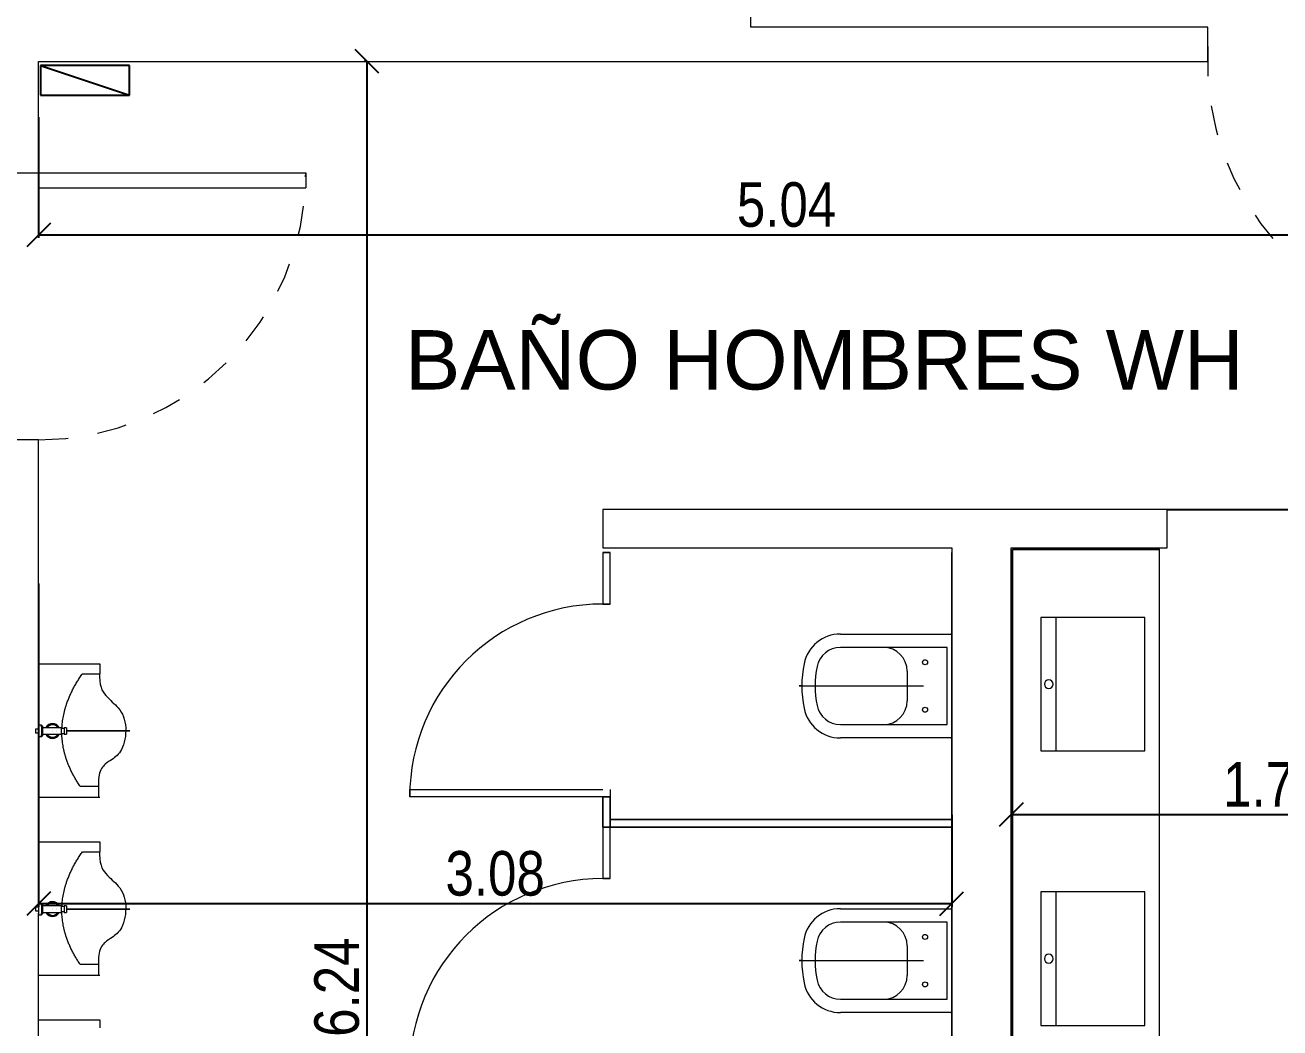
# Model space of a CAD drawing. Header units: millimetres. Extents: x 38 to 139, y 58 to 123.
# Drawn here: x 44.178 to 48.403, y 96.903 to 100.282 of the extents above; entities that cross this region are included whole.
import ezdxf

# ---------------------------------------------------------------- set-up
doc = ezdxf.new("R2010")
doc.units = ezdxf.units.MM
doc.linetypes.add('Dash 1_16_', pattern=[0.003174, 0.001587, -0.001587])
for name, color, linetype, lineweight in [('A-DOORSYM', 7, 'Continuous', 9), ('A-FLORCAM', 7, 'Continuous', 9), ('A-WALL', 7, 'Continuous', 9), ('DIMENSION', 1, 'Continuous', 25), ('P-SANRFIM', 7, 'Continuous', 9)]:
    doc.layers.add(name, color=color, linetype=linetype, lineweight=lineweight)
for name, color, linetype in [('estructura', 7, 'Continuous'), ('Plano Generales interior', 7, 'Continuous'), ('Sectores', 3, 'Continuous')]:
    doc.layers.add(name, color=color, linetype=linetype)
doc.styles.add('ARIALNARROW', font='ARIALN.TTF')
doc.styles.add('MtXpl_Arial_Unicode_', font='ARIALUNI.ttf')
doc.dimstyles.new('C', dxfattribs={"dimscale": 1.5, "dimtxt": 0.15, "dimasz": 0.08, "dimexe": 0.01, "dimexo": 0, "dimgap": 0.025, "dimtad": 1, "dimzin": 0, "dimdsep": 46, "dimtxsty": 'ARIALNARROW', "dimblk": 'OBLIQUE', "dimcen": 0, "dimclrd": 256, "dimclre": 256, "dimclrt": 256, "dimadec": 0, "dimazin": 0, "dimtfac": 1.666667, "dimtofl": 0, "dimtmove": 0, "dimatfit": 0, "dimldrblk": 'OBLIQUE', "dimfxl": 0.1, "dimtolj": 1, "dimtzin": 0, "dimarcsym": 0})

# ---------------------------------------------------------------- blocks, each defined once
blk = doc.blocks.new('_Oblique')
at = {"layer": 'estructura', "color": 0, "lineweight": -2}
blk.add_line((-0.5, -0.5), (0.5, 0.5), dxfattribs=at)
blk = doc.blocks.new('*D15')
at = {"layer": 'Defpoints', "color": 0}
for p in [(47.498232, 97.621452), (47.498232, 97.621452), (49.260737, 97.621452)]:
    blk.add_point(p, dxfattribs=at)
at = {"layer": 'DIMENSION', "lineweight": -2}
for p, q in [((47.498232, 97.621452), (47.498232, 97.611452)), ((49.260737, 97.621452), (47.498232, 97.621452)), ((49.260737, 97.621452), (49.260737, 97.611452))]:
    blk.add_line(p, q, dxfattribs=at)
at = {"layer": 'DIMENSION', "lineweight": -2, "xscale": 0.08, "yscale": 0.08, "zscale": 0.08, "rotation": 180}
blk.add_blockref('_Oblique', (47.498232, 97.621452), dxfattribs=at)
at = {"layer": 'DIMENSION', "lineweight": -2, "xscale": 0.08, "yscale": 0.08, "zscale": 0.08}
blk.add_blockref('_Oblique', (49.260737, 97.621452), dxfattribs=at)
at = {"layer": 'DIMENSION', "insert": (48.379484, 97.723029), "char_height": 0.15, "attachment_point": 5, "style": 'ARIALNARROW'}
blk.add_mtext('\\A1;1.76', dxfattribs=at)
blk = doc.blocks.new('*D16')
at = {"layer": 'Defpoints', "color": 0}
for p in [(44.223232, 98.400944), (47.298232, 97.621452), (44.223232, 97.321452)]:
    blk.add_point(p, dxfattribs=at)
at = {"layer": 'DIMENSION', "lineweight": -2}
for p, q in [((44.223232, 98.400944), (44.223232, 97.311452)), ((47.298232, 97.621452), (47.298232, 97.311452)), ((47.298232, 97.321452), (44.223232, 97.321452))]:
    blk.add_line(p, q, dxfattribs=at)
at = {"layer": 'DIMENSION', "lineweight": -2, "xscale": 0.08, "yscale": 0.08, "zscale": 0.08, "rotation": 180}
blk.add_blockref('_Oblique', (44.223232, 97.321452), dxfattribs=at)
at = {"layer": 'DIMENSION', "lineweight": -2, "xscale": 0.08, "yscale": 0.08, "zscale": 0.08}
blk.add_blockref('_Oblique', (47.298232, 97.321452), dxfattribs=at)
at = {"layer": 'DIMENSION', "insert": (45.760732, 97.423029), "char_height": 0.15, "attachment_point": 5, "style": 'ARIALNARROW'}
blk.add_mtext('\\A1;3.08', dxfattribs=at)
blk = doc.blocks.new('*D20')
at = {"layer": 'Defpoints', "color": 0}
for p in [(45.329364, 100.159709), (45.329364, 100.159709), (45.329364, 93.921209)]:
    blk.add_point(p, dxfattribs=at)
at = {"layer": 'DIMENSION', "lineweight": -2}
for p, q in [((45.329364, 100.159709), (45.319364, 100.159709)), ((45.329364, 93.921209), (45.329364, 100.159709)), ((45.329364, 93.921209), (45.319364, 93.921209))]:
    blk.add_line(p, q, dxfattribs=at)
at = {"layer": 'DIMENSION', "lineweight": -2, "xscale": 0.08, "yscale": 0.08, "zscale": 0.08}
for p, rotation in [((45.329364, 100.159709), 90), ((45.329364, 93.921209), 270)]:
    blk.add_blockref('_Oblique', p, dxfattribs=dict(at, rotation=rotation))
at = {"layer": 'DIMENSION', "insert": (45.227788, 97.040459), "char_height": 0.15, "attachment_point": 5, "rotation": 90, "style": 'ARIALNARROW'}
blk.add_mtext('\\A1;6.24', dxfattribs=at)
blk = doc.blocks.new('*D21')
at = {"layer": 'Defpoints', "color": 0}
for p in [(48.023232, 98.650309), (48.629484, 93.926209), (48.929484, 93.926209)]:
    blk.add_point(p, dxfattribs=at)
at = {"layer": 'DIMENSION', "lineweight": -2}
for p, q in [((48.023232, 98.650309), (48.939484, 98.650309)), ((48.929484, 98.650309), (48.929484, 93.926209)), ((48.629484, 93.926209), (48.939484, 93.926209))]:
    blk.add_line(p, q, dxfattribs=at)
at = {"layer": 'DIMENSION', "lineweight": -2, "xscale": 0.08, "yscale": 0.08, "zscale": 0.08}
for p, rotation in [((48.929484, 98.650309), 90), ((48.929484, 93.926209), 270)]:
    blk.add_blockref('_Oblique', p, dxfattribs=dict(at, rotation=rotation))
at = {"layer": 'DIMENSION', "insert": (48.829184, 96.288259), "char_height": 0.15, "attachment_point": 5, "rotation": 90, "style": 'ARIALNARROW'}
blk.add_mtext('\\A1;4.72', dxfattribs=at)
blk = doc.blocks.new('*D22')
at = {"layer": 'Defpoints', "color": 0}
for p in [(44.223232, 99.972209), (49.260737, 99.875025), (49.260737, 99.575025)]:
    blk.add_point(p, dxfattribs=at)
at = {"layer": 'DIMENSION', "lineweight": -2}
for p, q in [((44.223232, 99.972209), (44.223232, 99.565025)), ((49.260737, 99.875025), (49.260737, 99.565025)), ((44.223232, 99.575025), (49.260737, 99.575025))]:
    blk.add_line(p, q, dxfattribs=at)
at = {"layer": 'DIMENSION', "lineweight": -2, "xscale": 0.08, "yscale": 0.08, "zscale": 0.08, "rotation": 180}
blk.add_blockref('_Oblique', (44.223232, 99.575025), dxfattribs=at)
at = {"layer": 'DIMENSION', "lineweight": -2, "xscale": 0.08, "yscale": 0.08, "zscale": 0.08}
blk.add_blockref('_Oblique', (49.260737, 99.575025), dxfattribs=at)
at = {"layer": 'DIMENSION', "insert": (46.741984, 99.676602), "char_height": 0.15, "attachment_point": 5, "style": 'ARIALNARROW'}
blk.add_mtext('\\A1;5.04', dxfattribs=at)

msp = doc.modelspace()

# ---------------------------------------------------------------- linework, layer by layer
at = {"layer": 'A-DOORSYM', "color": 252}
for p, q in [((44.223232, 99.784709), (45.123232, 99.784709)), ((44.223232, 99.784709), (44.223232, 99.733709)), ((45.123232, 99.784709), (45.123232, 99.733709)), ((44.223232, 99.733709), (45.123232, 99.733709))]:
    msp.add_line(p, q, dxfattribs=at)
at = {"layer": 'A-DOORSYM', "color": 252, "linetype": 'Dash 1_16_'}
for centre, radius, start, end in [((49.080732, 100.159709), 0.921358, 176.889159, 266.889159), ((44.223232, 99.784709), 0.9, 270, 0)]:
    msp.add_arc(centre, radius, start, end, dxfattribs=at)
at = {"layer": 'A-FLORCAM', "color": 252}
for p, q in [((46.122832, 98.505309), (46.148232, 98.505309)), ((46.122832, 98.505309), (46.122832, 98.331509)), ((46.148232, 98.331509), (46.148232, 98.505309)), ((47.298232, 97.605309), (47.298232, 98.505309)), ((47.503232, 98.515309), (47.503232, 93.921209)), ((47.998232, 98.515309), (47.503232, 98.515309)), ((47.503232, 93.921209), (47.503232, 98.515309)), ((47.503232, 98.515309), (47.998232, 98.515309)), ((47.998232, 93.921209), (47.998232, 98.520309)), ((47.998232, 98.515309), (47.998232, 98.520309)), ((46.122832, 98.331509), (46.148232, 98.331509)), ((47.948232, 98.286448), (47.598232, 98.286448)), ((47.598232, 98.286448), (47.598232, 97.836448)), ((47.648232, 98.286448), (47.648232, 97.836448)), ((47.948232, 97.836448), (47.948232, 98.286448)), ((47.598232, 97.836448), (47.948232, 97.836448)), ((45.472832, 97.706909), (46.122832, 97.706909)), ((45.472832, 97.681509), (45.472832, 97.706909)), ((46.148232, 97.706909), (46.148232, 97.681509)), ((46.122832, 97.681509), (45.472832, 97.681509)), ((46.122832, 97.681509), (46.148232, 97.681509)), ((46.122832, 97.579909), (46.122832, 97.681509)), ((46.148232, 97.681509), (46.148232, 97.605309)), ((47.298232, 97.579909), (46.122832, 97.579909)), ((46.122832, 97.579909), (46.148232, 97.579909)), ((46.122832, 97.579909), (46.122832, 97.406109)), ((46.148232, 97.605309), (47.298232, 97.605309)), ((46.148232, 97.406109), (46.148232, 97.579909)), ((47.298232, 97.605309), (47.298232, 97.579909)), ((47.298232, 97.579909), (47.298232, 97.605309)), ((47.298232, 96.679909), (47.298232, 97.579909)), ((46.122832, 97.406109), (46.148232, 97.406109)), ((47.948232, 97.361529), (47.598232, 97.361529)), ((47.598232, 97.361529), (47.598232, 96.911529)), ((47.648232, 97.361529), (47.648232, 96.911529)), ((47.948232, 96.911529), (47.948232, 97.361529)), ((47.598232, 96.911529), (47.948232, 96.911529))]:
    msp.add_line(p, q, dxfattribs=at)
at = {"layer": 'A-FLORCAM', "color": 252, "lineweight": 18}
for p, q in [((46.122832, 98.505309), (46.122832, 98.331509)), ((46.148232, 98.505309), (46.122832, 98.505309)), ((46.148232, 98.331509), (46.148232, 98.505309)), ((46.148232, 98.331509), (46.122832, 98.331509)), ((46.122832, 98.331509), (46.148232, 98.331509)), ((46.122832, 97.681509), (46.148232, 97.681509)), ((46.122832, 97.681509), (46.122832, 97.579909)), ((46.148232, 97.681509), (46.122832, 97.681509)), ((46.148232, 97.579909), (46.148232, 97.681509)), ((46.122832, 97.579909), (46.148232, 97.579909)), ((46.122832, 97.579909), (46.122832, 97.406109)), ((46.148232, 97.579909), (46.122832, 97.579909)), ((46.148232, 97.605309), (46.148232, 97.579909)), ((47.298232, 97.605309), (46.148232, 97.605309)), ((46.148232, 97.579909), (47.298232, 97.579909)), ((46.148232, 97.406109), (46.148232, 97.579909)), ((47.298232, 97.579909), (47.298232, 97.605309)), ((46.148232, 97.406109), (46.122832, 97.406109)), ((46.122832, 97.406109), (46.148232, 97.406109))]:
    msp.add_line(p, q, dxfattribs=at)
at = {"layer": 'A-FLORCAM', "color": 252}
for centre, radius, start, end in [((46.122832, 97.681509), 0.65, 90, 180), ((47.625107, 98.061448), 0.015, 90, 270), ((47.625107, 98.061448), 0.015, 270, 90), ((46.122832, 96.756109), 0.65, 90, 180), ((47.625107, 97.136529), 0.015, 90, 270), ((47.625107, 97.136529), 0.015, 270, 90)]:
    msp.add_arc(centre, radius, start, end, dxfattribs=at)
at = {"layer": 'A-WALL', "color": 252, "lineweight": 18}
for p, q in [((46.621294, 100.274709), (46.621294, 100.439709)), ((48.160732, 100.274709), (46.621294, 100.274709)), ((48.160732, 100.159709), (48.160732, 100.274709)), ((44.223232, 99.784709), (44.223232, 100.159709)), ((44.223232, 100.159709), (48.160732, 100.159709)), ((44.093232, 99.784709), (44.223232, 99.784709)), ((44.223232, 98.884709), (44.093232, 98.884709)), ((44.223232, 97.91718), (44.223232, 98.884709)), ((48.023232, 98.650309), (46.122832, 98.650309)), ((46.122832, 98.650309), (46.122832, 98.520309)), ((48.023232, 98.520309), (48.023232, 98.650309)), ((46.122832, 98.520309), (47.298232, 98.520309)), ((47.298232, 98.520309), (47.298232, 97.605309)), ((47.498232, 98.520309), (48.023232, 98.520309)), ((47.498232, 93.921209), (47.498232, 98.520309)), ((44.223232, 97.887021), (44.223232, 97.890239)), ((44.223232, 97.31718), (44.223232, 97.884659)), ((47.298232, 97.579909), (47.298232, 96.679909)), ((44.223232, 97.287021), (44.223232, 97.290239)), ((44.223232, 96.71718), (44.223232, 97.284659))]:
    msp.add_line(p, q, dxfattribs=at)
at = {"layer": 'P-SANRFIM', "color": 252}
for p, q in [((46.923242, 98.230309), (47.113232, 98.230309)), ((47.113232, 98.230309), (47.295232, 98.230309)), ((47.281232, 98.185309), (46.923242, 98.185309)), ((47.283232, 97.927309), (47.283232, 98.183309)), ((44.223232, 98.12996), (44.429628, 98.12996)), ((44.429628, 98.12996), (44.429628, 98.103209)), ((44.370679, 98.096758), (44.429628, 98.096758)), ((47.148232, 98.105309), (47.148232, 98.005309)), ((46.783892, 98.055309), (46.784726, 98.055309)), ((46.783892, 98.055309), (46.784726, 98.055309)), ((46.784727, 98.055309), (46.783893, 98.055309)), ((46.783893, 98.055309), (46.784727, 98.055309)), ((46.784726, 98.055309), (46.785745, 98.055309)), ((46.784726, 98.055309), (46.785745, 98.055309)), ((46.785745, 98.055309), (46.784727, 98.055309)), ((46.784727, 98.055309), (46.785745, 98.055309)), ((46.785745, 98.055309), (46.786947, 98.055309)), ((46.785745, 98.055309), (46.786947, 98.055309)), ((46.786948, 98.055309), (46.785745, 98.055309)), ((46.785745, 98.055309), (46.786948, 98.055309)), ((46.786361, 98.055309), (46.787444, 98.055309)), ((46.786983, 98.055309), (46.786361, 98.055309)), ((46.786947, 98.055309), (46.788333, 98.055309)), ((46.786947, 98.055309), (46.788333, 98.055309)), ((46.788334, 98.055309), (46.786948, 98.055309)), ((46.786948, 98.055309), (46.788334, 98.055309)), ((46.787996, 98.055309), (46.786983, 98.055309)), ((46.787444, 98.055309), (46.788237, 98.055309)), ((46.789606, 98.055309), (46.787996, 98.055309)), ((46.788237, 98.055309), (46.790627, 98.055309)), ((46.788333, 98.055309), (46.789903, 98.055309)), ((46.788333, 98.055309), (46.789903, 98.055309)), ((46.789903, 98.055309), (46.788334, 98.055309)), ((46.788334, 98.055309), (46.789903, 98.055309)), ((46.789903, 98.055309), (46.792151, 98.055309)), ((46.789903, 98.055309), (46.792151, 98.055309)), ((46.792152, 98.055309), (46.789903, 98.055309)), ((46.789903, 98.055309), (46.792152, 98.055309)), ((46.790627, 98.055309), (46.793576, 98.055309)), ((46.791937, 98.055309), (46.791098, 98.055309)), ((46.79296, 98.055309), (46.791937, 98.055309)), ((46.792151, 98.055309), (46.795091, 98.055309)), ((46.794169, 98.055309), (46.79296, 98.055309)), ((46.795091, 98.055309), (46.798705, 98.055309)), ((46.798705, 98.055309), (46.802976, 98.055309)), ((46.802976, 98.055309), (46.807887, 98.055309)), ((46.807887, 98.055309), (46.81342, 98.055309)), ((46.81342, 98.055309), (46.81953, 98.055309)), ((46.81953, 98.055309), (46.826161, 98.055309)), ((46.826161, 98.055309), (46.833282, 98.055309)), ((46.833282, 98.055309), (46.84086, 98.055309)), ((46.84086, 98.055309), (46.848863, 98.055309)), ((46.848863, 98.055309), (46.857258, 98.055309)), ((46.857258, 98.055309), (46.865975, 98.055309)), ((46.865975, 98.055309), (46.874937, 98.055309)), ((46.874937, 98.055309), (46.884102, 98.055309)), ((46.874937, 98.055309), (46.884102, 98.055309)), ((46.884102, 98.055309), (46.893431, 98.055309)), ((46.893431, 98.055309), (46.902883, 98.055309)), ((46.902883, 98.055309), (46.912418, 98.055309)), ((46.912418, 98.055309), (47.102408, 98.055309)), ((47.102408, 98.055309), (47.172407, 98.055309)), ((47.172407, 98.055309), (47.175205, 98.055309)), ((47.175205, 98.055309), (47.177971, 98.055309)), ((47.177971, 98.055309), (47.18069, 98.055309)), ((47.18069, 98.055309), (47.183346, 98.055309)), ((47.183346, 98.055309), (47.185924, 98.055309)), ((47.185924, 98.055309), (47.188408, 98.055309)), ((47.188408, 98.055309), (47.190769, 98.055309)), ((47.190769, 98.055309), (47.192982, 98.055309)), ((47.192982, 98.055309), (47.195035, 98.055309)), ((47.195035, 98.055309), (47.196916, 98.055309)), ((47.196916, 98.055309), (47.198615, 98.055309)), ((47.198615, 98.055309), (47.20012, 98.055309)), ((47.20012, 98.055309), (47.201406, 98.055309)), ((47.201406, 98.055309), (47.202469, 98.055309)), ((47.202469, 98.055309), (47.203305, 98.055309)), ((44.223232, 97.910059), (44.213232, 97.910059)), ((44.213232, 97.910059), (44.213232, 97.906884)), ((44.233232, 97.922759), (44.223232, 97.922759)), ((44.223232, 97.922759), (44.223232, 97.884659)), ((44.223232, 97.91718), (44.223232, 97.922759)), ((44.235827, 97.920164), (44.233232, 97.922759)), ((44.233232, 97.922759), (44.233232, 97.884659)), ((44.233232, 97.91718), (44.233232, 97.922759)), ((44.235827, 97.920164), (44.235827, 97.887255)), ((44.235827, 97.915344), (44.235827, 97.920164)), ((44.299362, 97.914881), (44.235827, 97.914881)), ((44.235827, 97.914881), (44.235827, 97.892538)), ((44.299362, 97.914881), (44.299362, 97.892538)), ((44.309362, 97.912368), (44.299362, 97.912368)), ((44.317232, 97.914881), (44.309362, 97.914881)), ((44.309362, 97.914881), (44.309362, 97.892538)), ((44.317232, 97.914881), (44.317232, 97.892538)), ((46.923242, 97.925309), (47.281232, 97.925309)), ((44.213232, 97.906884), (44.213232, 97.900534)), ((44.213232, 97.900534), (44.213232, 97.897359)), ((44.213232, 97.897359), (44.223232, 97.897359)), ((44.223232, 97.885703), (44.223232, 97.890239)), ((44.223232, 97.884659), (44.233232, 97.884659)), ((44.233232, 97.903709), (44.235827, 97.903709)), ((44.233232, 97.884659), (44.233232, 97.890239)), ((44.233232, 97.884659), (44.235827, 97.887255)), ((44.235827, 97.892538), (44.299362, 97.892538)), ((44.235827, 97.887255), (44.235827, 97.892074)), ((44.270073, 97.900534), (44.270083, 97.900534)), ((44.2701, 97.906884), (44.270077, 97.906884)), ((44.270083, 97.900534), (44.270114, 97.900534)), ((44.270144, 97.906884), (44.2701, 97.906884)), ((44.283032, 97.900534), (44.282982, 97.900534)), ((44.283003, 97.906884), (44.283046, 97.906884)), ((44.283063, 97.900534), (44.283032, 97.900534)), ((44.283046, 97.906884), (44.283069, 97.906884)), ((44.283073, 97.900534), (44.283063, 97.900534)), ((44.283268, 97.90054), (44.283142, 97.900535)), ((44.2832, 97.906882), (44.283327, 97.906874)), ((44.299362, 97.895051), (44.309362, 97.895051)), ((44.309362, 97.892538), (44.317232, 97.892538)), ((44.317232, 97.903709), (44.327685, 97.903709)), ((44.317232, 97.903709), (44.365287, 97.903709)), ((44.365287, 97.903709), (44.425914, 97.903709)), ((44.425914, 97.903709), (44.520914, 97.903709)), ((44.520914, 97.903709), (44.530604, 97.903709)), ((47.113232, 97.880309), (46.923242, 97.880309)), ((47.295232, 97.880309), (47.113232, 97.880309)), ((44.423708, 97.716409), (44.363708, 97.716409)), ((44.223232, 97.52996), (44.429628, 97.52996)), ((44.429628, 97.52996), (44.429628, 97.503209)), ((44.370679, 97.496758), (44.429628, 97.496758)), ((44.233232, 97.322759), (44.223232, 97.322759)), ((44.223232, 97.322759), (44.223232, 97.284659)), ((44.223232, 97.31718), (44.223232, 97.322759)), ((44.235827, 97.320164), (44.233232, 97.322759)), ((44.233232, 97.322759), (44.233232, 97.284659)), ((44.233232, 97.31718), (44.233232, 97.322759)), ((44.235827, 97.320164), (44.235827, 97.287255)), ((44.235827, 97.315344), (44.235827, 97.320164)), ((44.223232, 97.310059), (44.213232, 97.310059)), ((44.213232, 97.310059), (44.213232, 97.306884)), ((44.213232, 97.306884), (44.213232, 97.300534)), ((44.213232, 97.300534), (44.213232, 97.297359)), ((44.213232, 97.297359), (44.223232, 97.297359)), ((44.223232, 97.285703), (44.223232, 97.290239)), ((44.223232, 97.284659), (44.233232, 97.284659)), ((44.233232, 97.303709), (44.235827, 97.303709)), ((44.233232, 97.284659), (44.233232, 97.290239)), ((44.233232, 97.284659), (44.235827, 97.287255)), ((44.299362, 97.314881), (44.235827, 97.314881)), ((44.235827, 97.314881), (44.235827, 97.292538)), ((44.235827, 97.292538), (44.299362, 97.292538)), ((44.235827, 97.287255), (44.235827, 97.292074)), ((44.270073, 97.300534), (44.270083, 97.300534)), ((44.2701, 97.306884), (44.270077, 97.306884)), ((44.270083, 97.300534), (44.270114, 97.300534)), ((44.270144, 97.306884), (44.2701, 97.306884)), ((44.283032, 97.300534), (44.282982, 97.300534)), ((44.283003, 97.306884), (44.283046, 97.306884)), ((44.283063, 97.300534), (44.283032, 97.300534)), ((44.283046, 97.306884), (44.283069, 97.306884)), ((44.283073, 97.300534), (44.283063, 97.300534)), ((44.283268, 97.30054), (44.283142, 97.300535)), ((44.2832, 97.306882), (44.283327, 97.306874)), ((44.299362, 97.314881), (44.299362, 97.292538)), ((44.309362, 97.312368), (44.299362, 97.312368)), ((44.299362, 97.295051), (44.309362, 97.295051)), ((44.317232, 97.314881), (44.309362, 97.314881)), ((44.309362, 97.314881), (44.309362, 97.292538)), ((44.309362, 97.292538), (44.317232, 97.292538)), ((44.317232, 97.314881), (44.317232, 97.292538)), ((44.317232, 97.303709), (44.327685, 97.303709)), ((44.317232, 97.303709), (44.365287, 97.303709)), ((44.365287, 97.303709), (44.425914, 97.303709)), ((44.425914, 97.303709), (44.520914, 97.303709)), ((44.520914, 97.303709), (44.530604, 97.303709)), ((46.923242, 97.304909), (47.113232, 97.304909)), ((47.113232, 97.304909), (47.295232, 97.304909)), ((47.281232, 97.259909), (46.923242, 97.259909)), ((47.283232, 97.001909), (47.283232, 97.257909)), ((47.148232, 97.179909), (47.148232, 97.079909)), ((44.423708, 97.116409), (44.363708, 97.116409)), ((46.783892, 97.129909), (46.784726, 97.129909)), ((46.783892, 97.129909), (46.784726, 97.129909)), ((46.784727, 97.129909), (46.783893, 97.129909)), ((46.783893, 97.129909), (46.784727, 97.129909)), ((46.784726, 97.129909), (46.785745, 97.129909)), ((46.784726, 97.129909), (46.785745, 97.129909)), ((46.785745, 97.129909), (46.784727, 97.129909)), ((46.784727, 97.129909), (46.785745, 97.129909)), ((46.785745, 97.129909), (46.786947, 97.129909)), ((46.785745, 97.129909), (46.786947, 97.129909)), ((46.786948, 97.129909), (46.785745, 97.129909)), ((46.785745, 97.129909), (46.786948, 97.129909)), ((46.786361, 97.129909), (46.787444, 97.129909)), ((46.786983, 97.129909), (46.786361, 97.129909)), ((46.786947, 97.129909), (46.788333, 97.129909)), ((46.786947, 97.129909), (46.788333, 97.129909)), ((46.788334, 97.129909), (46.786948, 97.129909)), ((46.786948, 97.129909), (46.788334, 97.129909)), ((46.787996, 97.129909), (46.786983, 97.129909)), ((46.787444, 97.129909), (46.788237, 97.129909)), ((46.789606, 97.129909), (46.787996, 97.129909)), ((46.788237, 97.129909), (46.790627, 97.129909)), ((46.788333, 97.129909), (46.789903, 97.129909)), ((46.788333, 97.129909), (46.789903, 97.129909)), ((46.789903, 97.129909), (46.788334, 97.129909)), ((46.788334, 97.129909), (46.789903, 97.129909)), ((46.789903, 97.129909), (46.792151, 97.129909)), ((46.789903, 97.129909), (46.792151, 97.129909)), ((46.792152, 97.129909), (46.789903, 97.129909)), ((46.789903, 97.129909), (46.792152, 97.129909)), ((46.790627, 97.129909), (46.793576, 97.129909)), ((46.791937, 97.129909), (46.791098, 97.129909)), ((46.79296, 97.129909), (46.791937, 97.129909)), ((46.792151, 97.129909), (46.795091, 97.129909)), ((46.794169, 97.129909), (46.79296, 97.129909)), ((46.795091, 97.129909), (46.798705, 97.129909)), ((46.798705, 97.129909), (46.802976, 97.129909)), ((46.802976, 97.129909), (46.807887, 97.129909)), ((46.807887, 97.129909), (46.81342, 97.129909)), ((46.81342, 97.129909), (46.81953, 97.129909)), ((46.81953, 97.129909), (46.826161, 97.129909)), ((46.826161, 97.129909), (46.833282, 97.129909)), ((46.833282, 97.129909), (46.84086, 97.129909)), ((46.84086, 97.129909), (46.848863, 97.129909)), ((46.848863, 97.129909), (46.857258, 97.129909)), ((46.857258, 97.129909), (46.865975, 97.129909)), ((46.865975, 97.129909), (46.874937, 97.129909)), ((46.874937, 97.129909), (46.884102, 97.129909)), ((46.874937, 97.129909), (46.884102, 97.129909)), ((46.884102, 97.129909), (46.893431, 97.129909)), ((46.893431, 97.129909), (46.902883, 97.129909)), ((46.902883, 97.129909), (46.912418, 97.129909)), ((46.912418, 97.129909), (47.102408, 97.129909)), ((47.102408, 97.129909), (47.172407, 97.129909)), ((47.172407, 97.129909), (47.175205, 97.129909)), ((47.175205, 97.129909), (47.177971, 97.129909)), ((47.177971, 97.129909), (47.18069, 97.129909)), ((47.18069, 97.129909), (47.183346, 97.129909)), ((47.183346, 97.129909), (47.185924, 97.129909)), ((47.185924, 97.129909), (47.188408, 97.129909)), ((47.188408, 97.129909), (47.190769, 97.129909)), ((47.190769, 97.129909), (47.192982, 97.129909)), ((47.192982, 97.129909), (47.195035, 97.129909)), ((47.195035, 97.129909), (47.196916, 97.129909)), ((47.196916, 97.129909), (47.198615, 97.129909)), ((47.198615, 97.129909), (47.20012, 97.129909)), ((47.20012, 97.129909), (47.201406, 97.129909)), ((47.201406, 97.129909), (47.202469, 97.129909)), ((47.202469, 97.129909), (47.203305, 97.129909)), ((46.923242, 96.999909), (47.281232, 96.999909)), ((47.113232, 96.954909), (46.923242, 96.954909)), ((47.295232, 96.954909), (47.113232, 96.954909)), ((44.223232, 96.92996), (44.429628, 96.92996)), ((44.429628, 96.92996), (44.429628, 96.903209))]:
    msp.add_line(p, q, dxfattribs=at)
for centre in [(47.208232, 98.135309), (47.208232, 97.975309), (47.208232, 97.209909), (47.208232, 97.049909)]:
    msp.add_circle(centre, 0.0085, dxfattribs=at)
for centre, radius, start, end in [((46.923242, 98.105309), 0.125, 90, 168.555847), ((47.295232, 98.227309), 0.003, 0, 90), ((46.923242, 98.105309), 0.08, 90, 168.555847), ((47.068232, 98.105309), 0.08, 0, 90), ((47.281232, 98.183309), 0.002, 0, 90), ((47.170232, 98.055309), 0.377, 168.555847, 191.444153), ((47.170232, 98.055309), 0.332, 168.555847, 191.444153), ((47.170232, 98.055309), 0.377, 178.724663, 181.275337), ((47.068232, 98.005309), 0.08, 270, 0), ((46.923242, 98.005309), 0.125, 191.444153, 270), ((46.923242, 98.005309), 0.08, 191.444153, 270), ((44.270232, 97.903709), 0.025, 27.368884, 152.631116), ((44.270232, 97.903709), 0.022489, 36, 144), ((44.270232, 97.903709), 0.021191, 36, 144), ((47.281232, 97.927309), 0.002, 270, 0), ((44.270232, 97.903709), 0.025, 207.368884, 332.631116), ((44.270232, 97.903709), 0.022489, 216, 324), ((44.270232, 97.903709), 0.021191, 216, 324), ((47.295232, 97.883309), 0.003, 270, 0), ((44.270232, 97.303709), 0.025, 27.368884, 152.631116), ((44.270232, 97.303709), 0.022489, 36, 144), ((44.270232, 97.303709), 0.021191, 36, 144), ((44.270232, 97.303709), 0.025, 207.368884, 332.631116), ((44.270232, 97.303709), 0.022489, 216, 324), ((44.270232, 97.303709), 0.021191, 216, 324), ((46.923242, 97.179909), 0.125, 90, 168.555847), ((47.295232, 97.301909), 0.003, 0, 90), ((46.923242, 97.179909), 0.08, 90, 168.555847), ((47.068232, 97.179909), 0.08, 0, 90), ((47.281232, 97.257909), 0.002, 0, 90), ((47.170232, 97.129909), 0.377, 168.555847, 191.444153), ((47.170232, 97.129909), 0.332, 168.555847, 191.444153), ((47.170232, 97.129909), 0.377, 178.724663, 181.275337), ((46.923242, 97.079909), 0.08, 191.444153, 270), ((47.068232, 97.079909), 0.08, 270, 0), ((46.923242, 97.079909), 0.125, 191.444153, 270), ((47.281232, 97.001909), 0.002, 270, 0), ((47.295232, 96.957909), 0.003, 270, 0)]:
    msp.add_arc(centre, radius, start, end, dxfattribs=at)
for points, degree in [([(44.301828, 97.912343), (44.305892, 98.003885), (44.370679, 98.096758)], 2), ([(44.237311, 97.903709), (44.236373, 97.903709), (44.235429, 97.903709), (44.234479, 97.903709)], 3), ([(44.363708, 97.716409), (44.303262, 97.805069), (44.301603, 97.895016)], 2), ([(44.369001, 97.903709), (44.317232, 97.903709)], 1), ([(44.327685, 97.903709), (44.37235, 97.903709), (44.472033, 97.903709), (44.530397, 97.903709)], 3), ([(44.223232, 97.680756), (44.429628, 97.680756)], 1), ([(44.301828, 97.312343), (44.305892, 97.403885), (44.370679, 97.496758)], 2), ([(44.237311, 97.303709), (44.236373, 97.303709), (44.235429, 97.303709), (44.234479, 97.303709)], 3), ([(44.363708, 97.116409), (44.303262, 97.205069), (44.301603, 97.295016)], 2), ([(44.369001, 97.303709), (44.317232, 97.303709)], 1), ([(44.327685, 97.303709), (44.37235, 97.303709), (44.472033, 97.303709), (44.530397, 97.303709)], 3), ([(44.223232, 97.080756), (44.429628, 97.080756)], 1)]:
    msp.add_open_spline(points, degree=degree, dxfattribs=at)
for points, knots in [([(44.429628, 98.103209), (44.42557, 98.056834), (44.449692, 98.016458), (44.499012, 97.981924), (44.523377, 97.921619), (44.508342, 97.836351), (44.473358, 97.808917), (44.447469, 97.793971), (44.42143, 97.762938), (44.425095, 97.711888), (44.425095, 97.680756)], [0, 0, 0, 0, 0.16819066, 0.3566005, 0.58826302, 0.80270008, 0.97870069, 1.10431495, 1.23728214, 1.37160423, 1.37160423, 1.37160423, 1.37160423]), ([(44.530604, 97.903709), (44.459747, 97.903709), (44.403817, 97.903709), (44.34371, 97.903709), (44.318401, 97.903709)], [0, 0, 0, 0, 0.275710696, 0.411840033, 0.411840033, 0.411840033, 0.411840033]), ([(44.429628, 97.503209), (44.42557, 97.456834), (44.449692, 97.416458), (44.499012, 97.381924), (44.523377, 97.321619), (44.508342, 97.236351), (44.473358, 97.208917), (44.447469, 97.193971), (44.42143, 97.162938), (44.425095, 97.111888), (44.425095, 97.080756)], [0, 0, 0, 0, 0.16819066, 0.3566005, 0.58826302, 0.80270008, 0.97870069, 1.10431495, 1.23728214, 1.37160423, 1.37160423, 1.37160423, 1.37160423]), ([(44.530604, 97.303709), (44.459747, 97.303709), (44.403817, 97.303709), (44.34371, 97.303709), (44.318401, 97.303709)], [0, 0, 0, 0, 0.275710696, 0.411840033, 0.411840033, 0.411840033, 0.411840033])]:
    msp.add_open_spline(points, degree=3, knots=knots, dxfattribs=at)
at = {"layer": 'Plano Generales interior', "color": 252}
for p, q in [((44.229365, 100.145543), (44.229365, 100.045543)), ((44.529365, 100.145543), (44.229365, 100.145543)), ((44.229365, 100.145543), (44.529365, 100.045543)), ((44.529365, 100.045543), (44.529365, 100.145543)), ((44.229365, 100.045543), (44.529365, 100.045543))]:
    msp.add_line(p, q, dxfattribs=at)

# ---------------------------------------------------------------- texts
at = {"layer": 'Sectores', "style": 'MtXpl_Arial_Unicode_'}
msp.add_text('BAÑO HOMBRES WH', height=0.2, dxfattribs=at).set_placement((45.457042, 99.054293))

# ---------------------------------------------------------------- dimensions: what is measured, and where the dimension line sits
at = {"layer": 'DIMENSION'}
for base, p1, p2, angle, picture, middle in [((45.329364, 100.159709), (45.329364, 93.921209), (45.329364, 100.159709), 90, '*D20', (45.227788, 97.040459)), ((48.929484, 93.926209), (48.023232, 98.650309), (48.629484, 93.926209), 90, '*D21', (48.829184, 96.288259)), ((47.498232, 97.621452), (49.260737, 97.621452), (47.498232, 97.621452), 180, '*D15', (48.379484, 97.723029))]:
    dim = msp.add_linear_dim(base=base, p1=p1, p2=p2, angle=angle, dimstyle='C', override={"dimscale": 1, "dimlfac": 1, "dimtxsty": 'ARIALNARROW', "dimtolj": 1}, dxfattribs=at)
    dim.commit()
    dim.dimension.update_dxf_attribs({"geometry": picture, "text_midpoint": middle})
for base, p1, p2, override, picture, middle in [((49.260737, 99.575025), (44.223232, 99.972209), (49.260737, 99.875025), {"dimscale": 1, "dimlfac": 1, "dimtxsty": 'ARIALNARROW', "dimtmove": 1, "dimtolj": 1}, '*D22', (46.741984, 99.676602)), ((44.223232, 97.321452), (47.298232, 97.621452), (44.223232, 98.400944), {"dimscale": 1, "dimlfac": 1, "dimtxsty": 'ARIALNARROW', "dimtolj": 1}, '*D16', (45.760732, 97.423029))]:
    dim = msp.add_linear_dim(base=base, p1=p1, p2=p2, dimstyle='C', override=override, dxfattribs=at)
    dim.commit()
    dim.dimension.update_dxf_attribs({"geometry": picture, "text_midpoint": middle})

doc.saveas('drawing.dxf')
